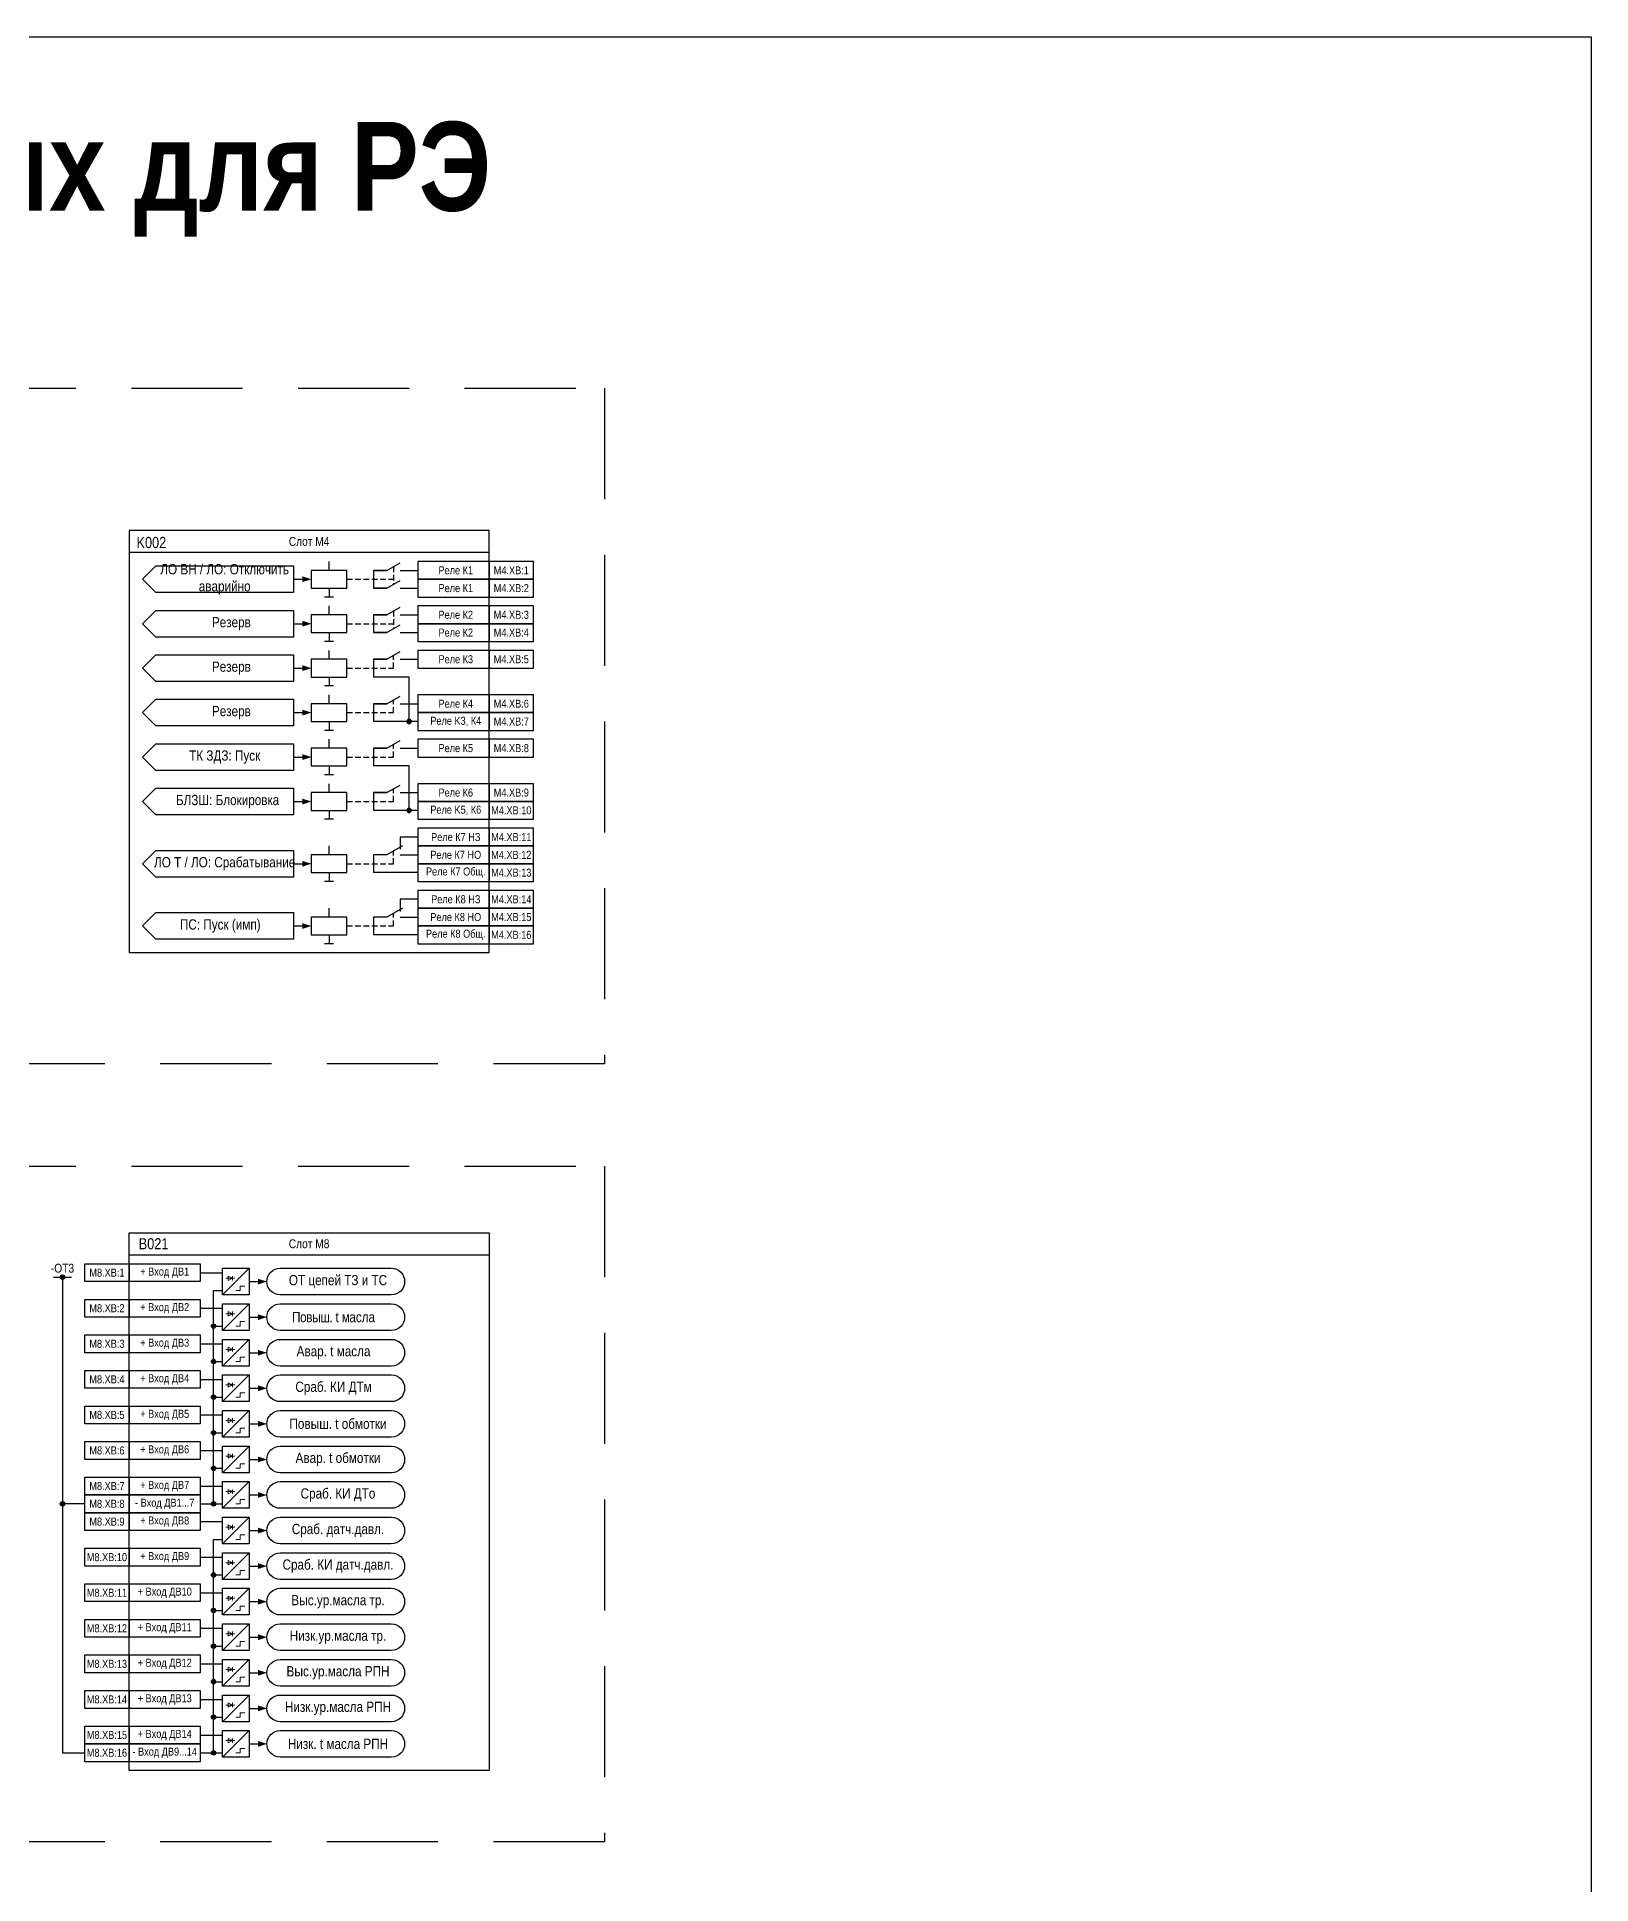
# Model space of a CAD drawing. Header units: millimetres. Extents: x 1657 to 6276, y -558 to 701.
# Drawn here: x 5550.2 to 5900, y 280.5 to 696 of the extents above; entities that cross this region are included whole.
import ezdxf
from ezdxf.enums import TextEntityAlignment as Align

# ---------------------------------------------------------------- set-up
doc = ezdxf.new("R2010")
doc.units = ezdxf.units.MM
doc.linetypes.add('штриховая2', pattern=[0.375, 0.25, -0.125])
doc.layers.add('_ОРЗ_0.3', color=7, linetype='Continuous', lineweight=30)
doc.layers.add('TEXT', color=7, linetype='Continuous', lineweight=25)
doc.layers.add('Основная', color=7, linetype='Continuous')
doc.styles.add('1.8_Gost_RD', font='ARIALN.TTF', dxfattribs={"height": 1.8})
doc.styles.add('2.5_Gost_RD', font='ARIALN.TTF', dxfattribs={"height": 2.5})
doc.styles.add('2.5_ISOCPEUR', font='isocpeur.ttf', dxfattribs={"width": 0.9, "height": 2.5})

# ---------------------------------------------------------------- blocks, each defined once
blk = doc.blocks.new('*U100')
at = {"layer": 'Основная', "color": 0}
blk.add_line((0, 0), (6, 3.43), dxfattribs=at)
blk = doc.blocks.new('*U175')
at = {"layer": 'Основная', "color": 0}
for p, q in [((-3, 0), (-9, 0)), ((9, 0), (3, 0))]:
    blk.add_line(p, q, dxfattribs=at)
at = {"layer": 'Основная', "ltscale": 0.25, "xscale": -1}
blk.add_blockref('*U100', (3, 0), dxfattribs=at)
at = {"layer": 'Основная', "style": '2.5_ISOCPEUR'}
for tag, p in [('ОУ', (-2, 10)), ('В1', (-14, 6)), ('В2', (-6, 4))]:
    blk.add_attdef(tag, text='', height=2.5, dxfattribs=at).set_placement(p, align=Align.MIDDLE_CENTER)
blk = doc.blocks.new('*U172')
at = {"layer": 'Основная', "color": 0}
for p, q in [((-3, 0), (-9, 0)), ((9, 0), (3, 0))]:
    blk.add_line(p, q, dxfattribs=at)
at = {"layer": 'Основная', "ltscale": 0.25, "xscale": -1}
blk.add_blockref('*U100', (3, 0), dxfattribs=at)
at = {"layer": 'Основная', "style": '2.5_ISOCPEUR'}
for tag, p in [('ОУ', (-2, 10)), ('В1', (-14, 6)), ('В2', (-6, 4))]:
    blk.add_attdef(tag, text='', height=2.5, dxfattribs=at).set_placement(p, align=Align.MIDDLE_CENTER)
blk = doc.blocks.new('Точка')
at = {"ltscale": 100}
h = blk.add_hatch(color=256, dxfattribs=at)
h.dxf.hatch_style = 1
edge = h.paths.add_edge_path()
edge.add_arc((0, 0), 0.5, 0, 360)
blk.add_circle((0, 0), 0.5, dxfattribs=at)
blk = doc.blocks.new('*U173')
at = {"layer": 'Основная', "color": 0}
for p, q in [((-3, 0), (-9, 0)), ((9, 0), (3, 0))]:
    blk.add_line(p, q, dxfattribs=at)
at = {"layer": 'Основная', "ltscale": 0.25, "xscale": -1}
blk.add_blockref('*U100', (3, 0), dxfattribs=at)
at = {"layer": 'Основная', "style": '2.5_ISOCPEUR'}
for tag, p in [('ОУ', (-2, 10)), ('В1', (-14, 6)), ('В2', (-6, 4))]:
    blk.add_attdef(tag, text='', height=2.5, dxfattribs=at).set_placement(p, align=Align.MIDDLE_CENTER)
blk = doc.blocks.new('*U174')
at = {"layer": 'Основная', "color": 0}
for p, q in [((-3, 0), (-9, 0)), ((9, 0), (3, 0))]:
    blk.add_line(p, q, dxfattribs=at)
at = {"layer": 'Основная', "ltscale": 0.25, "xscale": -1}
blk.add_blockref('*U100', (3, 0), dxfattribs=at)
at = {"layer": 'Основная', "style": '2.5_ISOCPEUR'}
for tag, p in [('ОУ', (-2, 10)), ('В1', (-14, 6)), ('В2', (-6, 4))]:
    blk.add_attdef(tag, text='', height=2.5, dxfattribs=at).set_placement(p, align=Align.MIDDLE_CENTER)
blk = doc.blocks.new('*U170')
at = {"layer": 'Основная', "color": 0}
for p, q in [((-3, 0), (-9, 0)), ((9, 0), (3, 0))]:
    blk.add_line(p, q, dxfattribs=at)
at = {"layer": 'Основная', "ltscale": 0.25, "xscale": -1}
blk.add_blockref('*U100', (3, 0), dxfattribs=at)
at = {"layer": 'Основная', "style": '2.5_ISOCPEUR'}
for tag, p in [('ОУ', (-2, 10)), ('В1', (-14, 6)), ('В2', (-6, 4))]:
    blk.add_attdef(tag, text='', height=2.5, dxfattribs=at).set_placement(p, align=Align.MIDDLE_CENTER)
blk = doc.blocks.new('*U171')
at = {"layer": 'Основная', "color": 0}
for p, q in [((-3, 0), (-9, 0)), ((9, 0), (3, 0))]:
    blk.add_line(p, q, dxfattribs=at)
at = {"layer": 'Основная', "ltscale": 0.25, "xscale": -1}
blk.add_blockref('*U100', (3, 0), dxfattribs=at)
at = {"layer": 'Основная', "style": '2.5_ISOCPEUR'}
for tag, p in [('ОУ', (-2, 10)), ('В1', (-14, 6)), ('В2', (-6, 4))]:
    blk.add_attdef(tag, text='', height=2.5, dxfattribs=at).set_placement(p, align=Align.MIDDLE_CENTER)
blk = doc.blocks.new('*U164')
at = {"layer": 'Основная', "color": 0}
for p, q in [((-3, 0), (-9, 0)), ((9, 0), (3, 0))]:
    blk.add_line(p, q, dxfattribs=at)
at = {"layer": 'Основная', "ltscale": 0.25, "xscale": -1}
blk.add_blockref('*U100', (3, 0), dxfattribs=at)
at = {"layer": 'Основная', "style": '2.5_ISOCPEUR'}
for tag, p in [('ОУ', (-2, 10)), ('В1', (-14, 6)), ('В2', (-6, 4))]:
    blk.add_attdef(tag, text='', height=2.5, dxfattribs=at).set_placement(p, align=Align.MIDDLE_CENTER)
blk = doc.blocks.new('*U165')
at = {"layer": 'Основная', "color": 0}
for p, q in [((-3, 0), (-9, 0)), ((9, 0), (3, 0))]:
    blk.add_line(p, q, dxfattribs=at)
at = {"layer": 'Основная', "ltscale": 0.25, "xscale": -1}
blk.add_blockref('*U100', (3, 0), dxfattribs=at)
at = {"layer": 'Основная', "style": '2.5_ISOCPEUR'}
for tag, p in [('ОУ', (-2, 10)), ('В1', (-14, 6)), ('В2', (-6, 4))]:
    blk.add_attdef(tag, text='', height=2.5, dxfattribs=at).set_placement(p, align=Align.MIDDLE_CENTER)
blk = doc.blocks.new('*U166')
at = {"ltscale": 0.25}
blk.add_line((0, 0), (3, 0), dxfattribs=at)
blk.add_lwpolyline([(2, 0, 1.3, 0, 0), (4, 0, 0, 0, 0)], format="xyseb", dxfattribs=at)
blk = doc.blocks.new('*U167')
at = {"ltscale": 0.25}
blk.add_line((0, 0), (3, 0), dxfattribs=at)
blk.add_lwpolyline([(2, 0, 1.3, 0, 0), (4, 0, 0, 0, 0)], format="xyseb", dxfattribs=at)
blk = doc.blocks.new('*U168')
at = {"ltscale": 0.25}
blk.add_line((0, 0), (3, 0), dxfattribs=at)
blk.add_lwpolyline([(2, 0, 1.3, 0, 0), (4, 0, 0, 0, 0)], format="xyseb", dxfattribs=at)
blk = doc.blocks.new('*U169')
at = {"ltscale": 0.25}
blk.add_line((0, 0), (3, 0), dxfattribs=at)
blk.add_lwpolyline([(2, 0, 1.3, 0, 0), (4, 0, 0, 0, 0)], format="xyseb", dxfattribs=at)
blk = doc.blocks.new('*U160')
at = {"ltscale": 0.25}
blk.add_line((0, 0), (3, 0), dxfattribs=at)
blk.add_lwpolyline([(2, 0, 1.3, 0, 0), (4, 0, 0, 0, 0)], format="xyseb", dxfattribs=at)
blk = doc.blocks.new('*U161')
at = {"ltscale": 0.25}
blk.add_line((0, 0), (3, 0), dxfattribs=at)
blk.add_lwpolyline([(2, 0, 1.3, 0, 0), (4, 0, 0, 0, 0)], format="xyseb", dxfattribs=at)
blk = doc.blocks.new('*U162')
at = {"ltscale": 0.25}
blk.add_line((0, 0), (3, 0), dxfattribs=at)
blk.add_lwpolyline([(2, 0, 1.3, 0, 0), (4, 0, 0, 0, 0)], format="xyseb", dxfattribs=at)
blk = doc.blocks.new('*U163')
at = {"ltscale": 0.25}
blk.add_line((0, 0), (3, 0), dxfattribs=at)
blk.add_lwpolyline([(2, 0, 1.3, 0, 0), (4, 0, 0, 0, 0)], format="xyseb", dxfattribs=at)
blk = doc.blocks.new('*U149')
at = {"ltscale": 0.25}
blk.add_line((0, 0), (3, 0), dxfattribs=at)
blk.add_lwpolyline([(2, 0, 1.3, 0, 0), (4, 0, 0, 0, 0)], format="xyseb", dxfattribs=at)
blk = doc.blocks.new('*U150')
at = {"ltscale": 0.25}
blk.add_line((0, 0), (3, 0), dxfattribs=at)
blk.add_lwpolyline([(2, 0, 1.3, 0, 0), (4, 0, 0, 0, 0)], format="xyseb", dxfattribs=at)
blk = doc.blocks.new('*U151')
at = {"ltscale": 0.25}
blk.add_line((0, 0), (3, 0), dxfattribs=at)
blk.add_lwpolyline([(2, 0, 1.3, 0, 0), (4, 0, 0, 0, 0)], format="xyseb", dxfattribs=at)
blk = doc.blocks.new('*U152')
at = {"ltscale": 0.25}
blk.add_line((0, 0), (3, 0), dxfattribs=at)
blk.add_lwpolyline([(2, 0, 1.3, 0, 0), (4, 0, 0, 0, 0)], format="xyseb", dxfattribs=at)
blk = doc.blocks.new('*U153')
at = {"ltscale": 0.25}
blk.add_line((0, 0), (3, 0), dxfattribs=at)
blk.add_lwpolyline([(2, 0, 1.3, 0, 0), (4, 0, 0, 0, 0)], format="xyseb", dxfattribs=at)
blk = doc.blocks.new('*U154')
at = {"ltscale": 0.25}
blk.add_line((0, 0), (3, 0), dxfattribs=at)
blk.add_lwpolyline([(2, 0, 1.3, 0, 0), (4, 0, 0, 0, 0)], format="xyseb", dxfattribs=at)
blk = doc.blocks.new('*U155')
at = {"ltscale": 0.25}
blk.add_line((0, 0), (3, 0), dxfattribs=at)
blk.add_lwpolyline([(2, 0, 1.3, 0, 0), (4, 0, 0, 0, 0)], format="xyseb", dxfattribs=at)
blk = doc.blocks.new('*U156')
at = {"ltscale": 0.25}
blk.add_line((0, 0), (3, 0), dxfattribs=at)
blk.add_lwpolyline([(2, 0, 1.3, 0, 0), (4, 0, 0, 0, 0)], format="xyseb", dxfattribs=at)
blk = doc.blocks.new('*U157')
at = {"ltscale": 0.25}
blk.add_line((0, 0), (3, 0), dxfattribs=at)
blk.add_lwpolyline([(2, 0, 1.3, 0, 0), (4, 0, 0, 0, 0)], format="xyseb", dxfattribs=at)
blk = doc.blocks.new('*U158')
at = {"ltscale": 0.25}
blk.add_line((0, 0), (3, 0), dxfattribs=at)
blk.add_lwpolyline([(2, 0, 1.3, 0, 0), (4, 0, 0, 0, 0)], format="xyseb", dxfattribs=at)
blk = doc.blocks.new('*U159')
at = {"ltscale": 0.25}
blk.add_line((0, 0), (3, 0), dxfattribs=at)
blk.add_lwpolyline([(2, 0, 1.3, 0, 0), (4, 0, 0, 0, 0)], format="xyseb", dxfattribs=at)
blk = doc.blocks.new('*U146')
at = {"ltscale": 0.25}
blk.add_line((0, 0), (3, 0), dxfattribs=at)
blk.add_lwpolyline([(2, 0, 1.3, 0, 0), (4, 0, 0, 0, 0)], format="xyseb", dxfattribs=at)
blk = doc.blocks.new('*U147')
at = {"ltscale": 0.25}
blk.add_line((0, 0), (3, 0), dxfattribs=at)
blk.add_lwpolyline([(2, 0, 1.3, 0, 0), (4, 0, 0, 0, 0)], format="xyseb", dxfattribs=at)
blk = doc.blocks.new('*U148')
at = {"ltscale": 0.25}
blk.add_line((0, 0), (3, 0), dxfattribs=at)
blk.add_lwpolyline([(2, 0, 1.3, 0, 0), (4, 0, 0, 0, 0)], format="xyseb", dxfattribs=at)

msp = doc.modelspace()

# ---------------------------------------------------------------- linework, layer by layer
at = {"ltscale": 100}
for p, q in [((5616, 576), (5616, 578)), ((5629, 576), (5626, 576)), ((5635, 576), (5636, 576)), ((5617, 570), (5615, 570)), ((5616, 572), (5616, 570)), ((5629, 572), (5626, 572)), ((5635, 572), (5636, 572)), ((5616, 566), (5616, 568)), ((5629, 566), (5626, 566)), ((5635, 566), (5636, 566)), ((5616, 562), (5616, 560)), ((5629, 562), (5626, 562)), ((5635, 562), (5636, 562)), ((5617, 560), (5615, 560)), ((5616, 556), (5616, 558)), ((5629, 556), (5626, 556)), ((5635, 556), (5636, 556)), ((5617, 550), (5615, 550)), ((5616, 552), (5616, 550)), ((5634, 552), (5626, 552)), ((5616, 546), (5616, 548)), ((5629, 546), (5626, 546)), ((5635, 546), (5636, 546)), ((5616, 542), (5616, 540)), ((5636, 542), (5626, 542)), ((5617, 540), (5615, 540)), ((5616, 536), (5616, 538)), ((5616, 532), (5616, 530)), ((5629, 536), (5626, 536)), ((5634, 532), (5626, 532)), ((5635, 536), (5636, 536)), ((5617, 530), (5615, 530)), ((5616, 526), (5616, 528)), ((5629, 526), (5626, 526)), ((5635, 526), (5636, 526)), ((5617, 520), (5615, 520)), ((5616, 522), (5616, 520)), ((5636, 522), (5626, 522)), ((5616, 512), (5616, 514)), ((5629, 512), (5626, 512)), ((5632, 512), (5636, 512)), ((5616, 508), (5616, 506)), ((5636, 508), (5626, 508)), ((5617, 506), (5615, 506)), ((5616, 498), (5616, 500)), ((5629, 498), (5626, 498)), ((5632, 498), (5636, 498)), ((5617, 492), (5615, 492)), ((5616, 494), (5616, 492)), ((5636, 494), (5626, 494)), ((5554, 417), (5558, 417)), ((5556, 417), (5556, 310)), ((5561, 366), (5556, 366)), ((5556, 310), (5561, 310))]:
    msp.add_line(p, q, dxfattribs=at)
at = {"lineweight": 13, "ltscale": 0.25}
for p, q in [((5594.25, 417.25), (5594.25, 416.25)), ((5594.25, 409.25), (5594.25, 408.25)), ((5594.25, 401.25), (5594.25, 400.25)), ((5594.25, 393.25), (5594.25, 392.25)), ((5594.25, 385.25), (5594.25, 384.25)), ((5594.25, 377.25), (5594.25, 376.25)), ((5594.25, 369.25), (5594.25, 368.25)), ((5594.25, 361.25), (5594.25, 360.25)), ((5594.25, 353.25), (5594.25, 352.25)), ((5594.25, 345.25), (5594.25, 344.25)), ((5594.25, 337.25), (5594.25, 336.25)), ((5594.25, 329.25), (5594.25, 328.25)), ((5594.25, 321.25), (5594.25, 320.25)), ((5594.25, 313.25), (5594.25, 312.25))]:
    msp.add_line(p, q, dxfattribs=at)
at = {"ltscale": 100}
for points in [[(5169, 696), (5900, 696), (5900, -251), (5169, -251)], [(5652, 578), (5636, 578), (5636, 574), (5652, 574)], [(5662, 578), (5652, 578), (5652, 574), (5662, 574)], [(5620, 576), (5612, 576), (5612, 572), (5620, 572)], [(5652, 574), (5636, 574), (5636, 570), (5652, 570)], [(5662, 574), (5652, 574), (5652, 570), (5662, 570)], [(5620, 566), (5612, 566), (5612, 562), (5620, 562)], [(5652, 568), (5636, 568), (5636, 564), (5652, 564)], [(5662, 568), (5652, 568), (5652, 564), (5662, 564)], [(5652, 564), (5636, 564), (5636, 560), (5652, 560)], [(5662, 564), (5652, 564), (5652, 560), (5662, 560)], [(5652, 558), (5636, 558), (5636, 554), (5652, 554)], [(5662, 558), (5652, 558), (5652, 554), (5662, 554)], [(5620, 556), (5612, 556), (5612, 552), (5620, 552)], [(5620, 546), (5612, 546), (5612, 542), (5620, 542)], [(5652, 548), (5636, 548), (5636, 544), (5652, 544)], [(5662, 548), (5652, 548), (5652, 544), (5662, 544)], [(5652, 544), (5636, 544), (5636, 540), (5652, 540)], [(5662, 544), (5652, 544), (5652, 540), (5662, 540)], [(5652, 538), (5636, 538), (5636, 534), (5652, 534)], [(5662, 538), (5652, 538), (5652, 534), (5662, 534)], [(5620, 536), (5612, 536), (5612, 532), (5620, 532)], [(5652, 528), (5636, 528), (5636, 524), (5652, 524)], [(5662, 528), (5652, 528), (5652, 524), (5662, 524)], [(5620, 526), (5612, 526), (5612, 522), (5620, 522)], [(5652, 524), (5636, 524), (5636, 520), (5652, 520)], [(5662, 524), (5652, 524), (5652, 520), (5662, 520)], [(5652, 518), (5636, 518), (5636, 514), (5652, 514)], [(5662, 518), (5652, 518), (5652, 514), (5662, 514)], [(5577, 513), (5608, 513), (5608, 507), (5577, 507), (5574, 510)], [(5620, 512), (5612, 512), (5612, 508), (5620, 508)], [(5652, 514), (5636, 514), (5636, 510), (5652, 510)], [(5662, 514), (5652, 514), (5652, 510), (5662, 510)], [(5652, 510), (5636, 510), (5636, 506), (5652, 506)], [(5662, 510), (5652, 510), (5652, 506), (5662, 506)], [(5652, 504), (5636, 504), (5636, 500), (5652, 500)], [(5662, 504), (5652, 504), (5652, 500), (5662, 500)], [(5652, 500), (5636, 500), (5636, 496), (5652, 496)], [(5662, 500), (5652, 500), (5652, 496), (5662, 496)], [(5620, 498), (5612, 498), (5612, 494), (5620, 494)], [(5652, 496), (5636, 496), (5636, 492), (5652, 492)], [(5662, 496), (5652, 496), (5652, 492), (5662, 492)], [(5561, 420), (5571, 420), (5571, 416), (5561, 416)], [(5571, 420), (5587, 420), (5587, 416), (5571, 416)], [(5561, 412), (5571, 412), (5571, 408), (5561, 408)], [(5571, 412), (5587, 412), (5587, 408), (5571, 408)], [(5561, 404), (5571, 404), (5571, 400), (5561, 400)], [(5571, 404), (5587, 404), (5587, 400), (5571, 400)], [(5561, 396), (5571, 396), (5571, 392), (5561, 392)], [(5571, 396), (5587, 396), (5587, 392), (5571, 392)], [(5561, 388), (5571, 388), (5571, 384), (5561, 384)], [(5571, 388), (5587, 388), (5587, 384), (5571, 384)], [(5561, 380), (5571, 380), (5571, 376), (5561, 376)], [(5571, 380), (5587, 380), (5587, 376), (5571, 376)], [(5561, 372), (5571, 372), (5571, 368), (5561, 368)], [(5571, 372), (5587, 372), (5587, 368), (5571, 368)], [(5561, 368), (5571, 368), (5571, 364), (5561, 364)], [(5571, 368), (5587, 368), (5587, 364), (5571, 364)], [(5561, 364), (5571, 364), (5571, 360), (5561, 360)], [(5571, 364), (5587, 364), (5587, 360), (5571, 360)], [(5561, 356), (5571, 356), (5571, 352), (5561, 352)], [(5571, 356), (5587, 356), (5587, 352), (5571, 352)], [(5561, 348), (5571, 348), (5571, 344), (5561, 344)], [(5571, 348), (5587, 348), (5587, 344), (5571, 344)], [(5561, 340), (5571, 340), (5571, 336), (5561, 336)], [(5571, 340), (5587, 340), (5587, 336), (5571, 336)], [(5561, 332), (5571, 332), (5571, 328), (5561, 328)], [(5571, 332), (5587, 332), (5587, 328), (5571, 328)], [(5561, 324), (5571, 324), (5571, 320), (5561, 320)], [(5571, 324), (5587, 324), (5587, 320), (5571, 320)], [(5561, 316), (5571, 316), (5571, 312), (5561, 312)], [(5571, 316), (5587, 316), (5587, 312), (5571, 312)], [(5561, 312), (5571, 312), (5571, 308), (5561, 308)], [(5571, 312), (5587, 312), (5587, 308), (5571, 308)]]:
    msp.add_lwpolyline(points, close=True, dxfattribs=at)
at = {"linetype": 'штриховая2', "ltscale": 100}
for points in [[(5309, 617), (5678, 617), (5678, 465), (5309, 465)], [(5309, 442), (5678, 442), (5678, 290), (5309, 290)]]:
    msp.add_lwpolyline(points, close=True, dxfattribs=at)
at = {"ltscale": 100}
for points in [[(5652, 580), (5571, 580)], [(5626, 576), (5626, 572)], [(5626, 566), (5626, 562)], [(5626, 556), (5626, 552)], [(5634, 542), (5634, 552)], [(5626, 546), (5626, 542)], [(5626, 536), (5626, 532)], [(5634, 522), (5634, 532)], [(5626, 526), (5626, 522)], [(5636, 516), (5632, 516), (5632, 513.25)], [(5626, 512), (5626, 508)], [(5632.5, 514), (5629, 512)], [(5632.5, 500), (5629, 498)], [(5636, 502), (5632, 502), (5632, 499.25)], [(5626, 498), (5626, 494)], [(5571, 422), (5652, 422)], [(5590, 366), (5590, 414)], [(5590, 310), (5590, 358)]]:
    msp.add_lwpolyline(points, dxfattribs=at)
at = {"linetype": 'штриховая2', "ltscale": 5}
for points in [[(5620, 574), (5630.5, 574)], [(5630.5, 576.86), (5630.5, 572.86)], [(5630.5, 566.86), (5630.5, 562.86)], [(5620, 564), (5630.5, 564)], [(5620, 554), (5630.5, 554), (5630.5, 556.86)], [(5620, 544), (5630.5, 544), (5630.5, 546.86)], [(5620, 534), (5630.5, 534), (5630.5, 536.86)], [(5620, 524), (5630.5, 524), (5630.5, 526.86)], [(5620, 510), (5630.5, 510), (5630.5, 512.86)], [(5620, 496), (5630.5, 496), (5630.5, 498.86)]]:
    msp.add_lwpolyline(points, dxfattribs=at)
for points in [[(5592, 419), (5598, 419), (5598, 413), (5592, 413)], [(5592, 411), (5598, 411), (5598, 405), (5592, 405)], [(5592, 403), (5598, 403), (5598, 397), (5592, 397)], [(5592, 395), (5598, 395), (5598, 389), (5592, 389)], [(5592, 387), (5598, 387), (5598, 381), (5592, 381)], [(5592, 379), (5598, 379), (5598, 373), (5592, 373)], [(5592, 371), (5598, 371), (5598, 365), (5592, 365)], [(5592, 363), (5598, 363), (5598, 357), (5592, 357)], [(5592, 355), (5598, 355), (5598, 349), (5592, 349)], [(5592, 347), (5598, 347), (5598, 341), (5592, 341)], [(5592, 339), (5598, 339), (5598, 333), (5592, 333)], [(5592, 331), (5598, 331), (5598, 325), (5592, 325)], [(5592, 323), (5598, 323), (5598, 317), (5592, 317)], [(5592, 315), (5598, 315), (5598, 309), (5592, 309)]]:
    msp.add_lwpolyline(points, close=True)
at = {"lineweight": 13, "ltscale": 0.25}
for points in [[(5594.25, 416.75), (5593.25, 417.25), (5593.25, 416.25), (5594.25, 416.75)], [(5594.25, 408.75), (5593.25, 409.25), (5593.25, 408.25), (5594.25, 408.75)], [(5594.25, 400.75), (5593.25, 401.25), (5593.25, 400.25), (5594.25, 400.75)], [(5594.25, 392.75), (5593.25, 393.25), (5593.25, 392.25), (5594.25, 392.75)], [(5594.25, 384.75), (5593.25, 385.25), (5593.25, 384.25), (5594.25, 384.75)], [(5594.25, 376.75), (5593.25, 377.25), (5593.25, 376.25), (5594.25, 376.75)], [(5594.25, 368.75), (5593.25, 369.25), (5593.25, 368.25), (5594.25, 368.75)], [(5594.25, 360.75), (5593.25, 361.25), (5593.25, 360.25), (5594.25, 360.75)], [(5594.25, 352.75), (5593.25, 353.25), (5593.25, 352.25), (5594.25, 352.75)], [(5594.25, 344.75), (5593.25, 345.25), (5593.25, 344.25), (5594.25, 344.75)], [(5594.25, 336.75), (5593.25, 337.25), (5593.25, 336.25), (5594.25, 336.75)], [(5594.25, 328.75), (5593.25, 329.25), (5593.25, 328.25), (5594.25, 328.75)], [(5594.25, 320.75), (5593.25, 321.25), (5593.25, 320.25), (5594.25, 320.75)], [(5594.25, 312.75), (5593.25, 313.25), (5593.25, 312.25), (5594.25, 312.75)]]:
    msp.add_lwpolyline(points, dxfattribs=at)
at = {"lineweight": 13, "flags": 128}
for points in [[(5593.5, 417.5, 0, 0, 0), (5593.5, 418, 0.25, 0, 0), (5593.5, 418.5, 0, 0, 0)], [(5594, 417.5, 0, 0, 0), (5594, 418, 0.25, 0, 0), (5594, 418.5, 0, 0, 0)], [(5593.5, 409.5, 0, 0, 0), (5593.5, 410, 0.25, 0, 0), (5593.5, 410.5, 0, 0, 0)], [(5594, 409.5, 0, 0, 0), (5594, 410, 0.25, 0, 0), (5594, 410.5, 0, 0, 0)], [(5593.5, 401.5, 0, 0, 0), (5593.5, 402, 0.25, 0, 0), (5593.5, 402.5, 0, 0, 0)], [(5594, 401.5, 0, 0, 0), (5594, 402, 0.25, 0, 0), (5594, 402.5, 0, 0, 0)], [(5593.5, 393.5, 0, 0, 0), (5593.5, 394, 0.25, 0, 0), (5593.5, 394.5, 0, 0, 0)], [(5594, 393.5, 0, 0, 0), (5594, 394, 0.25, 0, 0), (5594, 394.5, 0, 0, 0)], [(5593.5, 385.5, 0, 0, 0), (5593.5, 386, 0.25, 0, 0), (5593.5, 386.5, 0, 0, 0)], [(5594, 385.5, 0, 0, 0), (5594, 386, 0.25, 0, 0), (5594, 386.5, 0, 0, 0)], [(5593.5, 377.5, 0, 0, 0), (5593.5, 378, 0.25, 0, 0), (5593.5, 378.5, 0, 0, 0)], [(5594, 377.5, 0, 0, 0), (5594, 378, 0.25, 0, 0), (5594, 378.5, 0, 0, 0)], [(5593.5, 369.5, 0, 0, 0), (5593.5, 370, 0.25, 0, 0), (5593.5, 370.5, 0, 0, 0)], [(5594, 369.5, 0, 0, 0), (5594, 370, 0.25, 0, 0), (5594, 370.5, 0, 0, 0)], [(5593.5, 361.5, 0, 0, 0), (5593.5, 362, 0.25, 0, 0), (5593.5, 362.5, 0, 0, 0)], [(5594, 361.5, 0, 0, 0), (5594, 362, 0.25, 0, 0), (5594, 362.5, 0, 0, 0)], [(5593.5, 353.5, 0, 0, 0), (5593.5, 354, 0.25, 0, 0), (5593.5, 354.5, 0, 0, 0)], [(5594, 353.5, 0, 0, 0), (5594, 354, 0.25, 0, 0), (5594, 354.5, 0, 0, 0)], [(5593.5, 345.5, 0, 0, 0), (5593.5, 346, 0.25, 0, 0), (5593.5, 346.5, 0, 0, 0)], [(5594, 345.5, 0, 0, 0), (5594, 346, 0.25, 0, 0), (5594, 346.5, 0, 0, 0)], [(5593.5, 337.5, 0, 0, 0), (5593.5, 338, 0.25, 0, 0), (5593.5, 338.5, 0, 0, 0)], [(5594, 337.5, 0, 0, 0), (5594, 338, 0.25, 0, 0), (5594, 338.5, 0, 0, 0)], [(5593.5, 329.5, 0, 0, 0), (5593.5, 330, 0.25, 0, 0), (5593.5, 330.5, 0, 0, 0)], [(5594, 329.5, 0, 0, 0), (5594, 330, 0.25, 0, 0), (5594, 330.5, 0, 0, 0)], [(5593.5, 321.5, 0, 0, 0), (5593.5, 322, 0.25, 0, 0), (5593.5, 322.5, 0, 0, 0)], [(5594, 321.5, 0, 0, 0), (5594, 322, 0.25, 0, 0), (5594, 322.5, 0, 0, 0)], [(5593.5, 313.5, 0, 0, 0), (5593.5, 314, 0.25, 0, 0), (5593.5, 314.5, 0, 0, 0)], [(5594, 313.5, 0, 0, 0), (5594, 314, 0.25, 0, 0), (5594, 314.5, 0, 0, 0)]]:
    msp.add_lwpolyline(points, format="xyseb", dxfattribs=at)
at = {"ltscale": 100}
for points in [[(5605, 413, -1), (5605, 419), (5630, 419, -1), (5630, 413)], [(5605, 405, -1), (5605, 411), (5630, 411, -1), (5630, 405)], [(5605, 397, -1), (5605, 403), (5630, 403, -1), (5630, 397)], [(5605, 389, -1), (5605, 395), (5630, 395, -1), (5630, 389)], [(5605, 381, -1), (5605, 387), (5630, 387, -1), (5630, 381)], [(5605, 373, -1), (5605, 379), (5630, 379, -1), (5630, 373)], [(5605, 365, -1), (5605, 371), (5630, 371, -1), (5630, 365)], [(5605, 357, -1), (5605, 363), (5630, 363, -1), (5630, 357)], [(5605, 349, -1), (5605, 355), (5630, 355, -1), (5630, 349)], [(5605, 341, -1), (5605, 347), (5630, 347, -1), (5630, 341)], [(5605, 333, -1), (5605, 339), (5630, 339, -1), (5630, 333)], [(5605, 325, -1), (5605, 331), (5630, 331, -1), (5630, 325)], [(5605, 317, -1), (5605, 323), (5630, 323, -1), (5630, 317)], [(5605, 309, -1), (5605, 315), (5630, 315, -1), (5630, 309)]]:
    msp.add_lwpolyline(points, format="xyb", close=True, dxfattribs=at)
at = {"layer": '_ОРЗ_0.3', "ltscale": 100}
for points in [[(5652, 585), (5571, 585), (5571, 490), (5652, 490)], [(5571, 427), (5652, 427), (5652, 306), (5571, 306)]]:
    msp.add_lwpolyline(points, close=True, dxfattribs=at)
at = {"layer": 'Основная', "color": 0}
for p, q in [((5587, 418), (5592, 418)), ((5590, 414), (5592, 414)), ((5587, 410), (5592, 410)), ((5590, 406), (5592, 406)), ((5587, 402), (5592, 402)), ((5590, 398), (5592, 398)), ((5587, 394), (5592, 394)), ((5590, 390), (5592, 390)), ((5587, 386), (5592, 386)), ((5590, 382), (5592, 382)), ((5587, 378), (5592, 378)), ((5590, 374), (5592, 374)), ((5587, 370), (5592, 370)), ((5587, 366), (5592, 366)), ((5587, 362), (5592, 362)), ((5587, 362), (5592, 362)), ((5590, 358), (5592, 358)), ((5590, 358), (5592, 358)), ((5587, 354), (5592, 354)), ((5590, 350), (5592, 350)), ((5587, 346), (5592, 346)), ((5590, 342), (5592, 342)), ((5587, 338), (5592, 338)), ((5590, 334), (5592, 334)), ((5587, 330), (5592, 330)), ((5590, 326), (5592, 326)), ((5587, 322), (5592, 322)), ((5590, 318), (5592, 318)), ((5587, 314), (5592, 314)), ((5587, 310), (5592, 310))]:
    msp.add_line(p, q, dxfattribs=at)
at = {"layer": 'Основная', "ltscale": 0.25}
for p, q in [((5598, 419), (5592, 413)), ((5598, 411), (5592, 405)), ((5598, 403), (5592, 397)), ((5598, 395), (5592, 389)), ((5598, 387), (5592, 381)), ((5598, 379), (5592, 373)), ((5598, 371), (5592, 365)), ((5598, 363), (5592, 357)), ((5598, 355), (5592, 349)), ((5598, 347), (5592, 341)), ((5598, 339), (5592, 333)), ((5598, 331), (5592, 325)), ((5598, 323), (5592, 317)), ((5598, 315), (5592, 309))]:
    msp.add_line(p, q, dxfattribs=at)
at = {"layer": 'Основная', "color": 0, "lineweight": 13}
for p, q in [((5592.75, 416.75), (5594.75, 416.75)), ((5592.75, 408.75), (5594.75, 408.75)), ((5592.75, 400.75), (5594.75, 400.75)), ((5592.75, 392.75), (5594.75, 392.75)), ((5592.75, 384.75), (5594.75, 384.75)), ((5592.75, 376.75), (5594.75, 376.75)), ((5592.75, 368.75), (5594.75, 368.75)), ((5592.75, 360.75), (5594.75, 360.75)), ((5592.75, 352.75), (5594.75, 352.75)), ((5592.75, 344.75), (5594.75, 344.75)), ((5592.75, 336.75), (5594.75, 336.75)), ((5592.75, 328.75), (5594.75, 328.75)), ((5592.75, 320.75), (5594.75, 320.75)), ((5592.75, 312.75), (5594.75, 312.75))]:
    msp.add_line(p, q, dxfattribs=at)
for p, q in [((5595, 414), (5596, 414)), ((5596, 415), (5597, 415)), ((5596, 414), (5596, 415)), ((5595, 406), (5596, 406)), ((5596, 407), (5597, 407)), ((5596, 406), (5596, 407)), ((5596, 399), (5597, 399)), ((5596, 398), (5596, 399)), ((5595, 398), (5596, 398)), ((5596, 391), (5597, 391)), ((5596, 390), (5596, 391)), ((5595, 390), (5596, 390)), ((5596, 383), (5597, 383)), ((5596, 382), (5596, 383)), ((5595, 382), (5596, 382)), ((5595, 374), (5596, 374)), ((5596, 375), (5597, 375)), ((5596, 374), (5596, 375)), ((5595, 366), (5596, 366)), ((5596, 367), (5597, 367)), ((5596, 366), (5596, 367)), ((5595, 358), (5596, 358)), ((5596, 359), (5597, 359)), ((5596, 358), (5596, 359)), ((5595, 350), (5596, 350)), ((5596, 351), (5597, 351)), ((5596, 350), (5596, 351)), ((5595, 342), (5596, 342)), ((5596, 343), (5597, 343)), ((5596, 342), (5596, 343)), ((5595, 334), (5596, 334)), ((5596, 335), (5597, 335)), ((5596, 334), (5596, 335)), ((5595, 326), (5596, 326)), ((5596, 327), (5597, 327)), ((5596, 326), (5596, 327)), ((5595, 318), (5596, 318)), ((5596, 319), (5597, 319)), ((5596, 318), (5596, 319)), ((5595, 310), (5596, 310)), ((5596, 311), (5597, 311)), ((5596, 310), (5596, 311))]:
    msp.add_line(p, q, dxfattribs=at).dxf.unprotected_set("ltscale", 0)
at = {"layer": 'Основная', "ltscale": 100}
for points in [[(5608, 577), (5608, 571), (5577, 571), (5574, 574), (5577, 577)], [(5608, 567), (5608, 561), (5577, 561), (5574, 564), (5577, 567)], [(5608, 557), (5608, 551), (5577, 551), (5574, 554), (5577, 557)], [(5608, 547), (5608, 541), (5577, 541), (5574, 544), (5577, 547)], [(5608, 537), (5608, 531), (5577, 531), (5574, 534), (5577, 537)], [(5608, 527), (5608, 521), (5577, 521), (5574, 524), (5577, 527)], [(5608, 499), (5608, 493), (5577, 493), (5574, 496), (5577, 499)]]:
    msp.add_lwpolyline(points, close=True, dxfattribs=at)

# ---------------------------------------------------------------- block references
at = {"ltscale": 0.35}
for name, p in [('*U166', (5608, 574)), ('*U167', (5608, 564)), ('*U168', (5608, 554)), ('*U169', (5608, 544)), ('*U160', (5608, 534)), ('*U161', (5608, 524)), ('*U162', (5608, 510)), ('*U163', (5608, 496)), ('*U149', (5598, 416)), ('*U150', (5598, 408)), ('*U151', (5598, 400)), ('*U152', (5598, 392)), ('*U153', (5598, 384)), ('*U154', (5598, 376)), ('*U155', (5598, 368)), ('*U156', (5598, 360)), ('*U157', (5598, 352)), ('*U158', (5598, 344)), ('*U159', (5598, 336)), ('*U146', (5598, 328)), ('*U147', (5598, 320)), ('*U148', (5598, 312))]:
    msp.add_blockref(name, p, dxfattribs=at)
at = {"ltscale": 100, "xscale": -1}
for p in [(5634, 542), (5634, 522)]:
    msp.add_blockref('Точка', p, dxfattribs=at)
at = {"ltscale": 100}
for p in [(5556, 417), (5590, 406), (5590, 398), (5590, 390), (5590, 382), (5590, 374), (5556, 366), (5590, 366), (5590, 350), (5590, 342), (5590, 334), (5590, 326), (5590, 318), (5590, 310)]:
    msp.add_blockref('Точка', p, dxfattribs=at)
at = {"layer": 'Основная', "ltscale": 0.25, "xscale": -0.5, "yscale": 0.5, "zscale": 0.5}
for name, p in [('*U164', (5630.5, 576)), ('*U165', (5630.5, 572)), ('*U170', (5630.5, 566)), ('*U171', (5630.5, 562)), ('*U174', (5630.5, 556)), ('*U173', (5630.5, 546)), ('*U172', (5630.5, 536)), ('*U175', (5630.5, 526))]:
    msp.add_blockref(name, p, dxfattribs=at)

# ---------------------------------------------------------------- texts
at = {"ltscale": 100, "attachment_point": 5}
for s, insert, char_height, width, style in [('{\\fArial Narrow|b1|i0|c204|p34;Подключение вх/вых для РЭ}', (5487, 664), 20, 1350, '2.5_Gost_RD'), ('K002', (5576, 582.25), 2.5, 10, '2.5_Gost_RD'), ('Слот М4', (5611.5, 582.5), 2, 81, '1.8_Gost_RD'), ('\\pi1.00001;Реле К1', (5644, 576), 1.8, 16, '1.8_Gost_RD'), ('М4.XB:1', (5657, 576), 1.8, 10, '1.8_Gost_RD'), ('\\pi1.00001;Реле К1', (5644, 572), 1.8, 16, '1.8_Gost_RD'), ('М4.XB:2', (5657, 572), 1.8, 10, '1.8_Gost_RD'), ('\\pi1.00001;Реле К2', (5644, 566), 1.8, 16, '1.8_Gost_RD'), ('М4.XB:3', (5657, 566), 1.8, 10, '1.8_Gost_RD'), ('\\pi1.00001;Реле К2', (5644, 562), 1.8, 16, '1.8_Gost_RD'), ('М4.XB:4', (5657, 562), 1.8, 10, '1.8_Gost_RD'), ('\\pi1.00001;Реле К3', (5644, 556), 1.8, 16, '1.8_Gost_RD'), ('М4.XB:5', (5657, 556), 1.8, 10, '1.8_Gost_RD'), ('\\pi1.00001;Реле К4', (5644, 546), 1.8, 16, '1.8_Gost_RD'), ('М4.XB:6', (5657, 546), 1.8, 10, '1.8_Gost_RD'), ('\\pi1.00001;Реле K3, К4', (5644, 542), 1.8, 16, '1.8_Gost_RD'), ('М4.XB:7', (5657, 542), 1.8, 10, '1.8_Gost_RD'), ('\\pi1.00001;Реле К5', (5644, 536), 1.8, 16, '1.8_Gost_RD'), ('М4.XB:8', (5657, 536), 1.8, 10, '1.8_Gost_RD'), ('ТК ЗДЗ: Пуск', (5592.5, 534), 2.3, 31, '2.5_Gost_RD'), ('\\pi1.00001;Реле К6', (5644, 526), 1.8, 16, '1.8_Gost_RD'), ('М4.XB:9', (5657, 526), 1.8, 10, '1.8_Gost_RD'), ('\\pi1.00001;Реле K5, К6', (5644, 522), 1.8, 16, '1.8_Gost_RD'), ('М4.XB:10', (5657, 522), 1.8, 10, '1.8_Gost_RD'), ('\\pi1.00001;Реле К7 НЗ', (5644, 516), 1.8, 16, '1.8_Gost_RD'), ('М4.XB:11', (5657, 516), 1.8, 10, '1.8_Gost_RD'), ('\\pi1.00001;Реле К7 НО', (5644, 512), 1.8, 16, '1.8_Gost_RD'), ('М4.XB:12', (5657, 512), 1.8, 10, '1.8_Gost_RD'), ('\\pi1.00001;Реле К7 Общ.', (5644, 508), 1.8, 16, '1.8_Gost_RD'), ('М4.XB:13', (5657, 508), 1.8, 10, '1.8_Gost_RD'), ('\\pi1.00001;Реле К8 НЗ', (5644, 502), 1.8, 16, '1.8_Gost_RD'), ('М4.XB:14', (5657, 502), 1.8, 10, '1.8_Gost_RD'), ('\\pi1.00001;Реле К8 НО', (5644, 498), 1.8, 16, '1.8_Gost_RD'), ('М4.XB:15', (5657, 498), 1.8, 10, '1.8_Gost_RD'), ('\\pi1.00001;Реле К8 Общ.', (5644, 494), 1.8, 16, '1.8_Gost_RD'), ('М4.XB:16', (5657, 494), 1.8, 10, '1.8_Gost_RD'), ('B021', (5576.5, 424.5), 2.5, 11, '2.5_Gost_RD'), ('Слот М8', (5611.5, 424.5), 2, 81, '1.8_Gost_RD'), ('-ОТ3', (5556, 419), 2, 81, '1.8_Gost_RD'), ('M8.XB:1', (5566, 418), 1.8, 10, '1.8_Gost_RD'), ('+ Вход ДВ1', (5579, 418), 1.8, 16, '1.8_Gost_RD'), ('M8.XB:2', (5566, 410), 1.8, 10, '1.8_Gost_RD'), ('+ Вход ДВ2', (5579, 410), 1.8, 16, '1.8_Gost_RD'), ('+ Вход ДВ3', (5579, 402), 1.8, 16, '1.8_Gost_RD'), ('M8.XB:3', (5566, 402), 1.8, 10, '1.8_Gost_RD'), ('M8.XB:4', (5566, 394), 1.8, 10, '1.8_Gost_RD'), ('+ Вход ДВ4', (5579, 394), 1.8, 16, '1.8_Gost_RD'), ('M8.XB:5', (5566, 386), 1.8, 10, '1.8_Gost_RD'), ('+ Вход ДВ5', (5579, 386), 1.8, 16, '1.8_Gost_RD'), ('M8.XB:6', (5566, 378), 1.8, 10, '1.8_Gost_RD'), ('+ Вход ДВ6', (5579, 378), 1.8, 16, '1.8_Gost_RD'), ('M8.XB:7', (5566, 370), 1.8, 10, '1.8_Gost_RD'), ('+ Вход ДВ7', (5579, 370), 1.8, 16, '1.8_Gost_RD'), ('M8.XB:8', (5566, 366), 1.8, 10, '1.8_Gost_RD'), ('- Вход ДВ1...7', (5579, 366), 1.8, 16, '1.8_Gost_RD'), ('M8.XB:9', (5566, 362), 1.8, 10, '1.8_Gost_RD'), ('+ Вход ДВ8', (5579, 362), 1.8, 16, '1.8_Gost_RD'), ('M8.XB:10', (5566, 354), 1.8, 10, '1.8_Gost_RD'), ('+ Вход ДВ9', (5579, 354), 1.8, 16, '1.8_Gost_RD'), ('M8.XB:11', (5566, 346), 1.8, 10, '1.8_Gost_RD'), ('+ Вход ДВ10', (5579, 346), 1.8, 16, '1.8_Gost_RD'), ('\\A1;Выс.ур.масла тр.', (5618, 344), 2.3, 31, '2.5_Gost_RD'), ('M8.XB:12', (5566, 338), 1.8, 10, '1.8_Gost_RD'), ('+ Вход ДВ11', (5579, 338), 1.8, 16, '1.8_Gost_RD'), ('\\A1;Низк.ур.масла тр.', (5618, 336), 2.3, 29.7748, '2.5_Gost_RD'), ('M8.XB:13', (5566, 330), 1.8, 10, '1.8_Gost_RD'), ('+ Вход ДВ12', (5579, 330), 1.8, 16, '1.8_Gost_RD'), ('\\A1;Выс.ур.масла РПН', (5618, 328), 2.3, 31, '2.5_Gost_RD'), ('M8.XB:14', (5566, 322), 1.8, 10, '1.8_Gost_RD'), ('+ Вход ДВ13', (5579, 322), 1.8, 16, '1.8_Gost_RD'), ('\\A1;Низк.ур.масла РПН', (5618, 320), 2.3, 29.7748, '2.5_Gost_RD'), ('M8.XB:15', (5566, 314), 1.8, 10, '1.8_Gost_RD'), ('+ Вход ДВ14', (5579, 314), 1.8, 16, '1.8_Gost_RD'), ('\\A1;Низк. t масла РПН', (5618, 312), 2.3, 29.7748, '2.5_Gost_RD'), ('M8.XB:16', (5566, 310), 1.8, 10, '1.8_Gost_RD'), ('- Вход ДВ9...14', (5579, 310), 1.8, 16, '1.8_Gost_RD')]:
    msp.add_mtext(s, dxfattribs=dict(at, insert=insert, char_height=char_height, width=width, style=style))
at = {"layer": 'TEXT', "ltscale": 100, "char_height": 2.3, "attachment_point": 5, "style": '2.5_Gost_RD'}
for s, insert, width in [('ЛО ВН / ЛО: Отключить аварийно', (5592.5, 574), 32.7284), ('Резерв', (5594, 564), 29.7284), ('Резерв', (5594, 554), 29.7284), ('Резерв', (5594, 544), 29.7284), ('БЛЗШ: Блокировка', (5593.14, 524), 29.7284), ('ЛО Т / ЛО: Срабатывание', (5592.5, 510), 31), ('ПС: Пуск (имп)', (5591.5, 496), 31), ('ОТ цепей ТЗ и ТС', (5618, 416), 31), ('\\A1;{\\T0.95;Повыш. t м}асла ', (5617, 408), 31), ('\\A1;Авар. t масла', (5617, 400), 31), ('\\A1;Сраб. КИ ДТм', (5617, 392), 31), ('\\A1;Повыш. t обмотки', (5618, 384), 31), ('\\A1;\\pt6.9;Авар. t обмотки', (5618, 376), 31), ('\\A1;Сраб. КИ ДТо', (5618, 368), 31), ('\\A1;Сраб. датч.давл.', (5618, 360), 31), ('\\A1;Сраб. КИ датч.давл.', (5618, 352), 31)]:
    msp.add_mtext(s, dxfattribs=dict(at, insert=insert, width=width))

doc.saveas('drawing.dxf')
